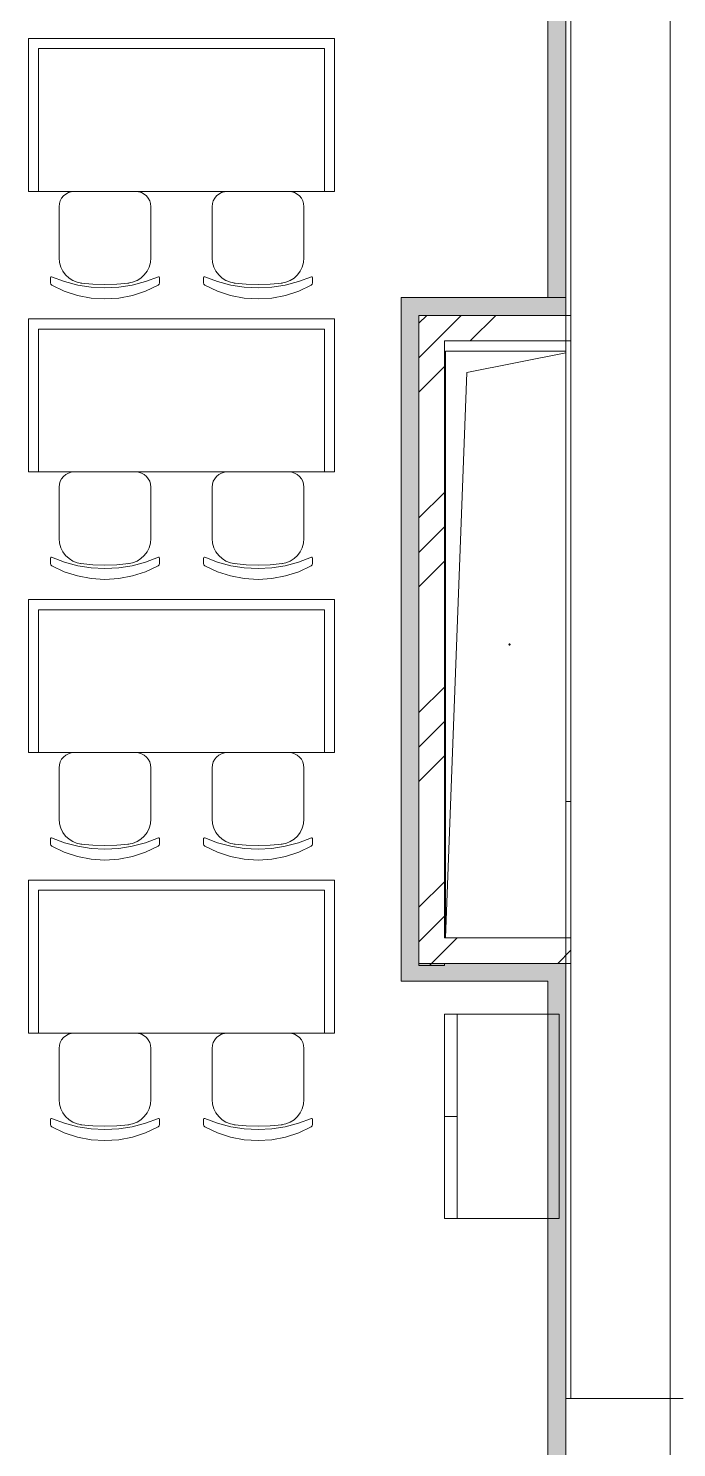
# Model space of a CAD drawing. Header units: millimetres. Extents: x 0 to 1189, y 0 to 841.
# Drawn here: x 278.5 to 303.9, y 555.9 to 611.6 of the extents above; entities that cross this region are included whole.
import ezdxf

# ---------------------------------------------------------------- set-up
doc = ezdxf.new("R2010")
doc.units = ezdxf.units.MM

msp = doc.modelspace()

# ---------------------------------------------------------------- hatches: boundary and pattern name
at = {"true_color": 0xf1d696}
h = msp.add_hatch(color=41, dxfattribs=at)
h.dxf.hatch_style = 2
h.paths.add_polyline_path([(298.883457, 651.697766), (299.583458, 651.691766), (299.581458, 600.325688), (298.881457, 601.025689)])
h = msp.add_hatch(color=41, dxfattribs=at)
h.dxf.hatch_style = 2
h.paths.add_polyline_path([(293.126448, 601.025689), (293.826449, 601.025689), (293.826449, 600.325688)])
h = msp.add_hatch(color=41, dxfattribs=at)
h.dxf.hatch_style = 2
h.paths.add_polyline_path([(293.126448, 600.325688), (293.126448, 601.025689), (293.826449, 600.325688)])
h = msp.add_hatch(color=41, dxfattribs=at)
h.dxf.hatch_style = 2
h.paths.add_polyline_path([(293.826449, 600.325688), (293.826449, 601.025689), (299.580458, 601.025689), (299.580458, 600.325688)])
h = msp.add_hatch(color=41, dxfattribs=at)
h.dxf.hatch_style = 2
h.paths.add_polyline_path([(298.881457, 601.025689), (299.580458, 601.025689), (299.580458, 600.325688)])
h = msp.add_hatch(color=41, dxfattribs=at)
h.dxf.hatch_style = 2
h.paths.add_polyline_path([(293.126448, 600.325688), (293.826449, 600.325688), (293.826449, 574.919649), (293.126448, 574.919649)])
h = msp.add_hatch(color=41, dxfattribs=at)
h.dxf.hatch_style = 2
h.paths.add_polyline_path([(293.826449, 574.919649), (293.126448, 574.219648), (293.126448, 574.919649)])
h = msp.add_hatch(color=41, dxfattribs=at)
h.dxf.hatch_style = 2
h.paths.add_polyline_path([(293.826449, 574.919649), (293.826449, 574.219648), (293.126448, 574.219648)])
h = msp.add_hatch(color=41, dxfattribs=at)
h.dxf.hatch_style = 2
h.paths.add_polyline_path([(293.826449, 574.219648), (293.826449, 574.919649), (298.880457, 574.919649), (298.880457, 574.219648)])
h = msp.add_hatch(color=41, dxfattribs=at)
h.dxf.hatch_style = 2
h.paths.add_polyline_path([(298.880457, 574.219648), (298.880457, 574.919649), (299.580458, 574.919649)])
h = msp.add_hatch(color=41, dxfattribs=at)
h.dxf.hatch_style = 2
h.paths.add_polyline_path([(299.580458, 574.919649), (299.580458, 574.219648), (298.880457, 574.219648)])
h = msp.add_hatch(color=41, dxfattribs=at)
h.dxf.hatch_style = 2
h.paths.add_polyline_path([(298.880457, 574.219648), (299.580458, 574.219648), (299.576458, 498.212532), (298.876457, 498.212532)])

# ---------------------------------------------------------------- linework, layer by layer
at = {"color": 7, "lineweight": 0}
for points in [[(303.672464, 238.825136), (303.672464, 718.345868)], [(299.776458, 557.861623), (299.776458, 652.789768)], [(299.581458, 600.325688), (299.583458, 652.391767)], [(298.883457, 651.697766), (298.881457, 601.025689)], [(299.576458, 651.588766), (299.576458, 557.861623)], [(293.126448, 601.025689), (293.826449, 601.025689)], [(293.126448, 601.025689), (293.126448, 574.919649)], [(299.580458, 601.025689), (293.826449, 601.025689)], [(298.881457, 601.025689), (299.580458, 601.025689)], [(293.826449, 600.016687), (294.136449, 600.325688)], [(299.776458, 600.325688), (293.826449, 600.325688)], [(293.826449, 600.325688), (293.826449, 574.834649)], [(293.826449, 574.919649), (293.826449, 600.325688)], [(293.826449, 600.325688), (299.580458, 600.325688)], [(294.48545, 599.325686), (295.485451, 600.325688)], [(295.834452, 599.325686), (296.834453, 600.325688)], [(293.826449, 598.666685), (294.48545, 599.325686)], [(294.82645, 599.325686), (299.776458, 599.325686)], [(294.82645, 575.919651), (294.82645, 599.325686)], [(294.87245, 575.919651), (294.87245, 598.919686)], [(294.87245, 598.919686), (299.576458, 598.919686)], [(299.576458, 598.919686), (294.87245, 598.919686)], [(294.87245, 598.919686), (294.87245, 575.919651)], [(295.705452, 598.086684), (299.576458, 598.860686)], [(293.826449, 597.317683), (294.82645, 598.317685)], [(294.87245, 575.919651), (295.705452, 598.086684)], [(293.826449, 592.383676), (294.82645, 593.383677)], [(293.826449, 591.033674), (294.82645, 592.033675)], [(293.826449, 589.684672), (294.82645, 590.684673)], [(297.347454, 587.419668), (297.372454, 587.444668), (297.397454, 587.419668)], [(297.397454, 587.419668), (297.372454, 587.394668), (297.347454, 587.419668)], [(297.348454, 587.426668), (297.372454, 587.444668), (297.384454, 587.441668)], [(297.372454, 587.394668), (297.348454, 587.413668)], [(297.397454, 587.419668), (297.384454, 587.398668)], [(293.826449, 584.749664), (294.82645, 585.749666)], [(293.826449, 583.400662), (294.82645, 584.400664)], [(293.826449, 582.05166), (294.82645, 583.051661)], [(299.776458, 581.271659), (299.576458, 581.271659)], [(293.826449, 577.116652), (294.82645, 578.116654)], [(293.826449, 575.76765), (294.82645, 576.767652)], [(294.24345, 574.834649), (294.82645, 575.41765)], [(294.82645, 575.41765), (295.328451, 575.919651)], [(299.776458, 575.919651), (294.82645, 575.919651)], [(299.263457, 574.919649), (299.776458, 575.43365)], [(293.126448, 574.219648), (293.126448, 574.919649)], [(298.880457, 574.919649), (293.826449, 574.919649)], [(293.826449, 574.834649), (294.82645, 574.834649)], [(294.82645, 574.834649), (294.82645, 574.919649)], [(294.82645, 574.919649), (299.776458, 574.919649)], [(299.580458, 574.919649), (298.880457, 574.919649)], [(299.576458, 498.212532), (299.580458, 574.919649)], [(293.126448, 574.219648), (298.880457, 574.219648)], [(298.880457, 574.219648), (298.876457, 498.912533)], [(299.576458, 557.861623), (299.776458, 557.861623)], [(299.776458, 557.861623), (304.176465, 557.861623)]]:
    msp.add_lwpolyline(points, dxfattribs=at)
at = {"color": 253, "lineweight": 0, "true_color": 0x999999}
for points in [[(278.518426, 611.185704), (290.518444, 611.185704)], [(278.518426, 605.185695), (278.518426, 611.185704)], [(290.518444, 611.185704), (290.518444, 605.185695)], [(290.118443, 610.785704), (278.918426, 610.785704)], [(278.918426, 610.785704), (278.918426, 605.185695)], [(290.118443, 605.185695), (290.118443, 610.785704)], [(290.518444, 605.185695), (278.518426, 605.185695)], [(279.719427, 604.585694), (279.731632, 604.706509), (279.766631, 604.819085), (279.821996, 604.920998), (279.895303, 605.00982), (279.984125, 605.083127), (280.086037, 605.138492), (280.198614, 605.17349), (280.319428, 605.185695)], [(279.719427, 604.585694), (279.731632, 604.706509), (279.766631, 604.819085), (279.821996, 604.920998), (279.895303, 605.00982), (279.984125, 605.083127), (280.086037, 605.138492), (280.198614, 605.17349), (280.319428, 605.185695)], [(280.318428, 605.185695), (282.719432, 605.185695)], [(280.318428, 605.185695), (282.719432, 605.185695)], [(282.719432, 605.185695), (282.840247, 605.17349), (282.952823, 605.138492), (283.054735, 605.083127), (283.143558, 605.00982), (283.216864, 604.920998), (283.27223, 604.819085), (283.307228, 604.706509), (283.319433, 604.585694)], [(282.719432, 605.185695), (282.840247, 605.17349), (282.952823, 605.138492), (283.054735, 605.083127), (283.143558, 605.00982), (283.216864, 604.920998), (283.27223, 604.819085), (283.307228, 604.706509), (283.319433, 604.585694)], [(285.719437, 604.585694), (285.731642, 604.706509), (285.76664, 604.819085), (285.822005, 604.920998), (285.895312, 605.00982), (285.984134, 605.083127), (286.086046, 605.138492), (286.198623, 605.17349), (286.319437, 605.185695)], [(285.719437, 604.585694), (285.731642, 604.706509), (285.76664, 604.819085), (285.822005, 604.920998), (285.895312, 605.00982), (285.984134, 605.083127), (286.086046, 605.138492), (286.198623, 605.17349), (286.319437, 605.185695)], [(286.318437, 605.185695), (288.719441, 605.185695)], [(286.318437, 605.185695), (288.719441, 605.185695)], [(288.719441, 605.185695), (288.840256, 605.17349), (288.952832, 605.138492), (289.054744, 605.083127), (289.143567, 605.00982), (289.216873, 604.920998), (289.272239, 604.819085), (289.307237, 604.706509), (289.319442, 604.585694)], [(288.719441, 605.185695), (288.840256, 605.17349), (288.952832, 605.138492), (289.054744, 605.083127), (289.143567, 605.00982), (289.216873, 604.920998), (289.272239, 604.819085), (289.307237, 604.706509), (289.319442, 604.585694)], [(279.719427, 604.585694), (279.719427, 602.582691)], [(279.719427, 604.585694), (279.719427, 602.582691)], [(283.319433, 604.585694), (283.319433, 602.582691)], [(283.319433, 604.585694), (283.319433, 602.582691)], [(285.719437, 604.585694), (285.719437, 602.582691)], [(285.719437, 604.585694), (285.719437, 602.582691)], [(289.319442, 604.585694), (289.319442, 602.582691)], [(289.319442, 604.585694), (289.319442, 602.582691)], [(280.619429, 601.58769), (280.434044, 601.624004), (280.263225, 601.692393), (280.110102, 601.789399), (279.977803, 601.911565), (279.869457, 602.055435), (279.788193, 602.21755), (279.73714, 602.394455), (279.719427, 602.582691)], [(280.619429, 601.58769), (280.434044, 601.624004), (280.263225, 601.692393), (280.110102, 601.789399), (279.977803, 601.911565), (279.869457, 602.055435), (279.788193, 602.21755), (279.73714, 602.394455), (279.719427, 602.582691)], [(283.319433, 602.582691), (283.30172, 602.394455), (283.250667, 602.21755), (283.169403, 602.055435), (283.061057, 601.911565), (282.928758, 601.789399), (282.775635, 601.692393), (282.604817, 601.624004), (282.419431, 601.58769)], [(283.319433, 602.582691), (283.30172, 602.394455), (283.250667, 602.21755), (283.169403, 602.055435), (283.061057, 601.911565), (282.928758, 601.789399), (282.775635, 601.692393), (282.604817, 601.624004), (282.419431, 601.58769)], [(286.619438, 601.58769), (286.434053, 601.624004), (286.263234, 601.692393), (286.110111, 601.789399), (285.977812, 601.911565), (285.869466, 602.055435), (285.788202, 602.21755), (285.737149, 602.394455), (285.719437, 602.582691)], [(286.619438, 601.58769), (286.434053, 601.624004), (286.263234, 601.692393), (286.110111, 601.789399), (285.977812, 601.911565), (285.869466, 602.055435), (285.788202, 602.21755), (285.737149, 602.394455), (285.719437, 602.582691)], [(289.319442, 602.582691), (289.301729, 602.394455), (289.250676, 602.21755), (289.169412, 602.055435), (289.061067, 601.911565), (288.928768, 601.789399), (288.775644, 601.692393), (288.604826, 601.624004), (288.419441, 601.58769)], [(289.319442, 602.582691), (289.301729, 602.394455), (289.250676, 602.21755), (289.169412, 602.055435), (289.061067, 601.911565), (288.928768, 601.789399), (288.775644, 601.692393), (288.604826, 601.624004), (288.419441, 601.58769)], [(279.384427, 601.81269), (279.393052, 601.83369), (279.414427, 601.84269), (279.427427, 601.83969)], [(279.384427, 601.81269), (279.393052, 601.83369), (279.414427, 601.84269), (279.427427, 601.83969)], [(279.384427, 601.59569), (279.384427, 601.81269)], [(279.384427, 601.59569), (279.384427, 601.81269)], [(279.431427, 601.51069), (279.397052, 601.54719), (279.384427, 601.59569)], [(279.431427, 601.51069), (279.397052, 601.54719), (279.384427, 601.59569)], [(283.611433, 601.83969), (283.10737, 601.648752), (282.587932, 601.51144), (282.057243, 601.428502), (281.51943, 601.40069), (280.981617, 601.428502), (280.450928, 601.51144), (279.93149, 601.648752), (279.427427, 601.83969)], [(283.611433, 601.83969), (283.10737, 601.648752), (282.587932, 601.51144), (282.057243, 601.428502), (281.51943, 601.40069), (280.981617, 601.428502), (280.450928, 601.51144), (279.93149, 601.648752), (279.427427, 601.83969)], [(282.460432, 601.59269), (281.991056, 601.550815), (281.51943, 601.53669), (281.047804, 601.550815), (280.578429, 601.59269)], [(282.460432, 601.59269), (281.991056, 601.550815), (281.51943, 601.53669), (281.047804, 601.550815), (280.578429, 601.59269)], [(283.654433, 601.59569), (283.641808, 601.54719), (283.607433, 601.51069)], [(283.654433, 601.59569), (283.641808, 601.54719), (283.607433, 601.51069)], [(283.611433, 601.83969), (283.624433, 601.84269), (283.645808, 601.83369), (283.654433, 601.81269)], [(283.611433, 601.83969), (283.624433, 601.84269), (283.645808, 601.83369), (283.654433, 601.81269)], [(283.654433, 601.59569), (283.654433, 601.81269)], [(283.654433, 601.59569), (283.654433, 601.81269)], [(285.384436, 601.81269), (285.393061, 601.83369), (285.414436, 601.84269), (285.427436, 601.83969)], [(285.384436, 601.81269), (285.393061, 601.83369), (285.414436, 601.84269), (285.427436, 601.83969)], [(285.384436, 601.59569), (285.384436, 601.81269)], [(285.384436, 601.59569), (285.384436, 601.81269)], [(285.431436, 601.51069), (285.397061, 601.54719), (285.384436, 601.59569)], [(285.431436, 601.51069), (285.397061, 601.54719), (285.384436, 601.59569)], [(289.611442, 601.83969), (289.107379, 601.648752), (288.587941, 601.51144), (288.057253, 601.428502), (287.519439, 601.40069), (286.981626, 601.428502), (286.450938, 601.51144), (285.931499, 601.648752), (285.427436, 601.83969)], [(289.611442, 601.83969), (289.107379, 601.648752), (288.587941, 601.51144), (288.057253, 601.428502), (287.519439, 601.40069), (286.981626, 601.428502), (286.450938, 601.51144), (285.931499, 601.648752), (285.427436, 601.83969)], [(288.460441, 601.59269), (287.991065, 601.550815), (287.519439, 601.53669), (287.047814, 601.550815), (286.578438, 601.59269)], [(288.460441, 601.59269), (287.991065, 601.550815), (287.519439, 601.53669), (287.047814, 601.550815), (286.578438, 601.59269)], [(289.654443, 601.59569), (289.641818, 601.54719), (289.607442, 601.51069)], [(289.654443, 601.59569), (289.641818, 601.54719), (289.607442, 601.51069)], [(289.611442, 601.83969), (289.624442, 601.84269), (289.645818, 601.83369), (289.654443, 601.81269)], [(289.611442, 601.83969), (289.624442, 601.84269), (289.645818, 601.83369), (289.654443, 601.81269)], [(289.654443, 601.59569), (289.654443, 601.81269)], [(289.654443, 601.59569), (289.654443, 601.81269)], [(283.607433, 601.51069), (283.114401, 601.276971), (282.597932, 601.107939), (282.064212, 601.005283), (281.51943, 600.970689), (280.974648, 601.005283), (280.440928, 601.107939), (279.924459, 601.276971), (279.431427, 601.51069)], [(283.607433, 601.51069), (283.114401, 601.276971), (282.597932, 601.107939), (282.064212, 601.005283), (281.51943, 600.970689), (280.974648, 601.005283), (280.440928, 601.107939), (279.924459, 601.276971), (279.431427, 601.51069)], [(289.607442, 601.51069), (289.11441, 601.276971), (288.597941, 601.107939), (288.064221, 601.005283), (287.519439, 600.970689), (286.974657, 601.005283), (286.440938, 601.107939), (285.924468, 601.276971), (285.431436, 601.51069)], [(289.607442, 601.51069), (289.11441, 601.276971), (288.597941, 601.107939), (288.064221, 601.005283), (287.519439, 600.970689), (286.974657, 601.005283), (286.440938, 601.107939), (285.924468, 601.276971), (285.431436, 601.51069)], [(278.518426, 600.185688), (290.518444, 600.185688)], [(278.518426, 594.185678), (278.518426, 600.185688)], [(290.518444, 600.185688), (290.518444, 594.185678)], [(290.118443, 599.785687), (278.918426, 599.785687)], [(278.918426, 599.785687), (278.918426, 594.185678)], [(290.118443, 594.185678), (290.118443, 599.785687)], [(290.518444, 594.185678), (278.518426, 594.185678)], [(279.719427, 593.585678), (279.731632, 593.706492), (279.766631, 593.819069), (279.821996, 593.920981), (279.895303, 594.009803), (279.984125, 594.08311), (280.086037, 594.138475), (280.198614, 594.173473), (280.319428, 594.185678)], [(279.719427, 593.585678), (279.731632, 593.706492), (279.766631, 593.819069), (279.821996, 593.920981), (279.895303, 594.009803), (279.984125, 594.08311), (280.086037, 594.138475), (280.198614, 594.173473), (280.319428, 594.185678)], [(280.318428, 594.185678), (282.719432, 594.185678)], [(280.318428, 594.185678), (282.719432, 594.185678)], [(282.719432, 594.185678), (282.840247, 594.173473), (282.952823, 594.138475), (283.054735, 594.08311), (283.143558, 594.009803), (283.216864, 593.920981), (283.27223, 593.819069), (283.307228, 593.706492), (283.319433, 593.585678)], [(282.719432, 594.185678), (282.840247, 594.173473), (282.952823, 594.138475), (283.054735, 594.08311), (283.143558, 594.009803), (283.216864, 593.920981), (283.27223, 593.819069), (283.307228, 593.706492), (283.319433, 593.585678)], [(285.719437, 593.585678), (285.731642, 593.706492), (285.76664, 593.819069), (285.822005, 593.920981), (285.895312, 594.009803), (285.984134, 594.08311), (286.086046, 594.138475), (286.198623, 594.173473), (286.319437, 594.185678)], [(285.719437, 593.585678), (285.731642, 593.706492), (285.76664, 593.819069), (285.822005, 593.920981), (285.895312, 594.009803), (285.984134, 594.08311), (286.086046, 594.138475), (286.198623, 594.173473), (286.319437, 594.185678)], [(286.318437, 594.185678), (288.719441, 594.185678)], [(286.318437, 594.185678), (288.719441, 594.185678)], [(288.719441, 594.185678), (288.840256, 594.173473), (288.952832, 594.138475), (289.054744, 594.08311), (289.143567, 594.009803), (289.216873, 593.920981), (289.272239, 593.819069), (289.307237, 593.706492), (289.319442, 593.585678)], [(288.719441, 594.185678), (288.840256, 594.173473), (288.952832, 594.138475), (289.054744, 594.08311), (289.143567, 594.009803), (289.216873, 593.920981), (289.272239, 593.819069), (289.307237, 593.706492), (289.319442, 593.585678)], [(279.719427, 593.585678), (279.719427, 591.582675)], [(279.719427, 593.585678), (279.719427, 591.582675)], [(283.319433, 593.585678), (283.319433, 591.582675)], [(283.319433, 593.585678), (283.319433, 591.582675)], [(285.719437, 593.585678), (285.719437, 591.582675)], [(285.719437, 593.585678), (285.719437, 591.582675)], [(289.319442, 593.585678), (289.319442, 591.582675)], [(289.319442, 593.585678), (289.319442, 591.582675)], [(280.619429, 590.587673), (280.434044, 590.623987), (280.263225, 590.692376), (280.110102, 590.789382), (279.977803, 590.911548), (279.869457, 591.055418), (279.788193, 591.217533), (279.73714, 591.394438), (279.719427, 591.582675)], [(280.619429, 590.587673), (280.434044, 590.623987), (280.263225, 590.692376), (280.110102, 590.789382), (279.977803, 590.911548), (279.869457, 591.055418), (279.788193, 591.217533), (279.73714, 591.394438), (279.719427, 591.582675)], [(283.319433, 591.582675), (283.30172, 591.394438), (283.250667, 591.217533), (283.169403, 591.055418), (283.061057, 590.911548), (282.928758, 590.789382), (282.775635, 590.692376), (282.604817, 590.623987), (282.419431, 590.587673)], [(283.319433, 591.582675), (283.30172, 591.394438), (283.250667, 591.217533), (283.169403, 591.055418), (283.061057, 590.911548), (282.928758, 590.789382), (282.775635, 590.692376), (282.604817, 590.623987), (282.419431, 590.587673)], [(286.619438, 590.587673), (286.434053, 590.623987), (286.263234, 590.692376), (286.110111, 590.789382), (285.977812, 590.911548), (285.869466, 591.055418), (285.788202, 591.217533), (285.737149, 591.394438), (285.719437, 591.582675)], [(286.619438, 590.587673), (286.434053, 590.623987), (286.263234, 590.692376), (286.110111, 590.789382), (285.977812, 590.911548), (285.869466, 591.055418), (285.788202, 591.217533), (285.737149, 591.394438), (285.719437, 591.582675)], [(289.319442, 591.582675), (289.301729, 591.394438), (289.250676, 591.217533), (289.169412, 591.055418), (289.061067, 590.911548), (288.928768, 590.789382), (288.775644, 590.692376), (288.604826, 590.623987), (288.419441, 590.587673)], [(289.319442, 591.582675), (289.301729, 591.394438), (289.250676, 591.217533), (289.169412, 591.055418), (289.061067, 590.911548), (288.928768, 590.789382), (288.775644, 590.692376), (288.604826, 590.623987), (288.419441, 590.587673)], [(279.384427, 590.812673), (279.393052, 590.833673), (279.414427, 590.842673), (279.427427, 590.839673)], [(279.384427, 590.812673), (279.393052, 590.833673), (279.414427, 590.842673), (279.427427, 590.839673)], [(279.384427, 590.595673), (279.384427, 590.812673)], [(279.384427, 590.595673), (279.384427, 590.812673)], [(279.431427, 590.510673), (279.397052, 590.547173), (279.384427, 590.595673)], [(279.431427, 590.510673), (279.397052, 590.547173), (279.384427, 590.595673)], [(283.611433, 590.839673), (283.10737, 590.648736), (282.587932, 590.511423), (282.057243, 590.428485), (281.51943, 590.400673), (280.981617, 590.428485), (280.450928, 590.511423), (279.93149, 590.648736), (279.427427, 590.839673)], [(283.611433, 590.839673), (283.10737, 590.648736), (282.587932, 590.511423), (282.057243, 590.428485), (281.51943, 590.400673), (280.981617, 590.428485), (280.450928, 590.511423), (279.93149, 590.648736), (279.427427, 590.839673)], [(283.607433, 590.510673), (283.114401, 590.276954), (282.597932, 590.107922), (282.064212, 590.005266), (281.51943, 589.970672), (280.974648, 590.005266), (280.440928, 590.107922), (279.924459, 590.276954), (279.431427, 590.510673)], [(283.607433, 590.510673), (283.114401, 590.276954), (282.597932, 590.107922), (282.064212, 590.005266), (281.51943, 589.970672), (280.974648, 590.005266), (280.440928, 590.107922), (279.924459, 590.276954), (279.431427, 590.510673)], [(282.460432, 590.592673), (281.991056, 590.550798), (281.51943, 590.536673), (281.047804, 590.550798), (280.578429, 590.592673)], [(282.460432, 590.592673), (281.991056, 590.550798), (281.51943, 590.536673), (281.047804, 590.550798), (280.578429, 590.592673)], [(283.654433, 590.595673), (283.641808, 590.547173), (283.607433, 590.510673)], [(283.654433, 590.595673), (283.641808, 590.547173), (283.607433, 590.510673)], [(283.611433, 590.839673), (283.624433, 590.842673), (283.645808, 590.833673), (283.654433, 590.812673)], [(283.611433, 590.839673), (283.624433, 590.842673), (283.645808, 590.833673), (283.654433, 590.812673)], [(283.654433, 590.595673), (283.654433, 590.812673)], [(283.654433, 590.595673), (283.654433, 590.812673)], [(285.384436, 590.812673), (285.393061, 590.833673), (285.414436, 590.842673), (285.427436, 590.839673)], [(285.384436, 590.812673), (285.393061, 590.833673), (285.414436, 590.842673), (285.427436, 590.839673)], [(285.384436, 590.595673), (285.384436, 590.812673)], [(285.384436, 590.595673), (285.384436, 590.812673)], [(285.431436, 590.510673), (285.397061, 590.547173), (285.384436, 590.595673)], [(285.431436, 590.510673), (285.397061, 590.547173), (285.384436, 590.595673)], [(289.611442, 590.839673), (289.107379, 590.648736), (288.587941, 590.511423), (288.057253, 590.428485), (287.519439, 590.400673), (286.981626, 590.428485), (286.450938, 590.511423), (285.931499, 590.648736), (285.427436, 590.839673)], [(289.611442, 590.839673), (289.107379, 590.648736), (288.587941, 590.511423), (288.057253, 590.428485), (287.519439, 590.400673), (286.981626, 590.428485), (286.450938, 590.511423), (285.931499, 590.648736), (285.427436, 590.839673)], [(289.607442, 590.510673), (289.11441, 590.276954), (288.597941, 590.107922), (288.064221, 590.005266), (287.519439, 589.970672), (286.974657, 590.005266), (286.440938, 590.107922), (285.924468, 590.276954), (285.431436, 590.510673)], [(289.607442, 590.510673), (289.11441, 590.276954), (288.597941, 590.107922), (288.064221, 590.005266), (287.519439, 589.970672), (286.974657, 590.005266), (286.440938, 590.107922), (285.924468, 590.276954), (285.431436, 590.510673)], [(288.460441, 590.592673), (287.991065, 590.550798), (287.519439, 590.536673), (287.047814, 590.550798), (286.578438, 590.592673)], [(288.460441, 590.592673), (287.991065, 590.550798), (287.519439, 590.536673), (287.047814, 590.550798), (286.578438, 590.592673)], [(289.654443, 590.595673), (289.641818, 590.547173), (289.607442, 590.510673)], [(289.654443, 590.595673), (289.641818, 590.547173), (289.607442, 590.510673)], [(289.611442, 590.839673), (289.624442, 590.842673), (289.645818, 590.833673), (289.654443, 590.812673)], [(289.611442, 590.839673), (289.624442, 590.842673), (289.645818, 590.833673), (289.654443, 590.812673)], [(289.654443, 590.595673), (289.654443, 590.812673)], [(289.654443, 590.595673), (289.654443, 590.812673)], [(278.518426, 589.185671), (290.518444, 589.185671)], [(278.518426, 583.185662), (278.518426, 589.185671)], [(290.118443, 588.78567), (278.918426, 588.78567)], [(278.918426, 588.78567), (278.918426, 583.185662)], [(290.118443, 583.185662), (290.118443, 588.78567)], [(290.518444, 589.185671), (290.518444, 583.185662)], [(290.518444, 583.185662), (278.518426, 583.185662)], [(279.719427, 582.585661), (279.731632, 582.706475), (279.766631, 582.819052), (279.821996, 582.920964), (279.895303, 583.009786), (279.984125, 583.083093), (280.086037, 583.138458), (280.198614, 583.173457), (280.319428, 583.185662)], [(279.719427, 582.585661), (279.731632, 582.706475), (279.766631, 582.819052), (279.821996, 582.920964), (279.895303, 583.009786), (279.984125, 583.083093), (280.086037, 583.138458), (280.198614, 583.173457), (280.319428, 583.185662)], [(280.318428, 583.185662), (282.719432, 583.185662)], [(280.318428, 583.185662), (282.719432, 583.185662)], [(282.719432, 583.185662), (282.840247, 583.173457), (282.952823, 583.138458), (283.054735, 583.083093), (283.143558, 583.009786), (283.216864, 582.920964), (283.27223, 582.819052), (283.307228, 582.706475), (283.319433, 582.585661)], [(282.719432, 583.185662), (282.840247, 583.173457), (282.952823, 583.138458), (283.054735, 583.083093), (283.143558, 583.009786), (283.216864, 582.920964), (283.27223, 582.819052), (283.307228, 582.706475), (283.319433, 582.585661)], [(285.719437, 582.585661), (285.731642, 582.706475), (285.76664, 582.819052), (285.822005, 582.920964), (285.895312, 583.009786), (285.984134, 583.083093), (286.086046, 583.138458), (286.198623, 583.173457), (286.319437, 583.185662)], [(285.719437, 582.585661), (285.731642, 582.706475), (285.76664, 582.819052), (285.822005, 582.920964), (285.895312, 583.009786), (285.984134, 583.083093), (286.086046, 583.138458), (286.198623, 583.173457), (286.319437, 583.185662)], [(286.318437, 583.185662), (288.719441, 583.185662)], [(286.318437, 583.185662), (288.719441, 583.185662)], [(288.719441, 583.185662), (288.840256, 583.173457), (288.952832, 583.138458), (289.054744, 583.083093), (289.143567, 583.009786), (289.216873, 582.920964), (289.272239, 582.819052), (289.307237, 582.706475), (289.319442, 582.585661)], [(288.719441, 583.185662), (288.840256, 583.173457), (288.952832, 583.138458), (289.054744, 583.083093), (289.143567, 583.009786), (289.216873, 582.920964), (289.272239, 582.819052), (289.307237, 582.706475), (289.319442, 582.585661)], [(279.719427, 582.585661), (279.719427, 580.582658)], [(279.719427, 582.585661), (279.719427, 580.582658)], [(283.319433, 582.585661), (283.319433, 580.582658)], [(283.319433, 582.585661), (283.319433, 580.582658)], [(285.719437, 582.585661), (285.719437, 580.582658)], [(285.719437, 582.585661), (285.719437, 580.582658)], [(289.319442, 582.585661), (289.319442, 580.582658)], [(289.319442, 582.585661), (289.319442, 580.582658)], [(280.619429, 579.587656), (280.434044, 579.623971), (280.263225, 579.692359), (280.110102, 579.789365), (279.977803, 579.911532), (279.869457, 580.055401), (279.788193, 580.217517), (279.73714, 580.394421), (279.719427, 580.582658)], [(280.619429, 579.587656), (280.434044, 579.623971), (280.263225, 579.692359), (280.110102, 579.789365), (279.977803, 579.911532), (279.869457, 580.055401), (279.788193, 580.217517), (279.73714, 580.394421), (279.719427, 580.582658)], [(283.319433, 580.582658), (283.30172, 580.394421), (283.250667, 580.217517), (283.169403, 580.055401), (283.061057, 579.911532), (282.928758, 579.789365), (282.775635, 579.692359), (282.604817, 579.623971), (282.419431, 579.587656)], [(283.319433, 580.582658), (283.30172, 580.394421), (283.250667, 580.217517), (283.169403, 580.055401), (283.061057, 579.911532), (282.928758, 579.789365), (282.775635, 579.692359), (282.604817, 579.623971), (282.419431, 579.587656)], [(286.619438, 579.587656), (286.434053, 579.623971), (286.263234, 579.692359), (286.110111, 579.789365), (285.977812, 579.911532), (285.869466, 580.055401), (285.788202, 580.217517), (285.737149, 580.394421), (285.719437, 580.582658)], [(286.619438, 579.587656), (286.434053, 579.623971), (286.263234, 579.692359), (286.110111, 579.789365), (285.977812, 579.911532), (285.869466, 580.055401), (285.788202, 580.217517), (285.737149, 580.394421), (285.719437, 580.582658)], [(289.319442, 580.582658), (289.301729, 580.394421), (289.250676, 580.217517), (289.169412, 580.055401), (289.061067, 579.911532), (288.928768, 579.789365), (288.775644, 579.692359), (288.604826, 579.623971), (288.419441, 579.587656)], [(289.319442, 580.582658), (289.301729, 580.394421), (289.250676, 580.217517), (289.169412, 580.055401), (289.061067, 579.911532), (288.928768, 579.789365), (288.775644, 579.692359), (288.604826, 579.623971), (288.419441, 579.587656)], [(279.384427, 579.812657), (279.393052, 579.833657), (279.414427, 579.842657), (279.427427, 579.839657)], [(279.384427, 579.812657), (279.393052, 579.833657), (279.414427, 579.842657), (279.427427, 579.839657)], [(283.611433, 579.839657), (283.10737, 579.648719), (282.587932, 579.511406), (282.057243, 579.428468), (281.51943, 579.400656), (280.981617, 579.428468), (280.450928, 579.511406), (279.93149, 579.648719), (279.427427, 579.839657)], [(283.611433, 579.839657), (283.10737, 579.648719), (282.587932, 579.511406), (282.057243, 579.428468), (281.51943, 579.400656), (280.981617, 579.428468), (280.450928, 579.511406), (279.93149, 579.648719), (279.427427, 579.839657)], [(283.611433, 579.839657), (283.624433, 579.842657), (283.645808, 579.833657), (283.654433, 579.812657)], [(283.611433, 579.839657), (283.624433, 579.842657), (283.645808, 579.833657), (283.654433, 579.812657)], [(285.384436, 579.812657), (285.393061, 579.833657), (285.414436, 579.842657), (285.427436, 579.839657)], [(285.384436, 579.812657), (285.393061, 579.833657), (285.414436, 579.842657), (285.427436, 579.839657)], [(289.611442, 579.839657), (289.107379, 579.648719), (288.587941, 579.511406), (288.057253, 579.428468), (287.519439, 579.400656), (286.981626, 579.428468), (286.450938, 579.511406), (285.931499, 579.648719), (285.427436, 579.839657)], [(289.611442, 579.839657), (289.107379, 579.648719), (288.587941, 579.511406), (288.057253, 579.428468), (287.519439, 579.400656), (286.981626, 579.428468), (286.450938, 579.511406), (285.931499, 579.648719), (285.427436, 579.839657)], [(289.611442, 579.839657), (289.624442, 579.842657), (289.645818, 579.833657), (289.654443, 579.812657)], [(289.611442, 579.839657), (289.624442, 579.842657), (289.645818, 579.833657), (289.654443, 579.812657)], [(279.384427, 579.595656), (279.384427, 579.812657)], [(279.384427, 579.595656), (279.384427, 579.812657)], [(279.431427, 579.510656), (279.397052, 579.547156), (279.384427, 579.595656)], [(279.431427, 579.510656), (279.397052, 579.547156), (279.384427, 579.595656)], [(283.607433, 579.510656), (283.114401, 579.276937), (282.597932, 579.107905), (282.064212, 579.005249), (281.51943, 578.970655), (280.974648, 579.005249), (280.440928, 579.107905), (279.924459, 579.276937), (279.431427, 579.510656)], [(283.607433, 579.510656), (283.114401, 579.276937), (282.597932, 579.107905), (282.064212, 579.005249), (281.51943, 578.970655), (280.974648, 579.005249), (280.440928, 579.107905), (279.924459, 579.276937), (279.431427, 579.510656)], [(282.460432, 579.592656), (281.991056, 579.550781), (281.51943, 579.536656), (281.047804, 579.550781), (280.578429, 579.592656)], [(282.460432, 579.592656), (281.991056, 579.550781), (281.51943, 579.536656), (281.047804, 579.550781), (280.578429, 579.592656)], [(283.654433, 579.595656), (283.641808, 579.547156), (283.607433, 579.510656)], [(283.654433, 579.595656), (283.641808, 579.547156), (283.607433, 579.510656)], [(283.654433, 579.595656), (283.654433, 579.812657)], [(283.654433, 579.595656), (283.654433, 579.812657)], [(285.384436, 579.595656), (285.384436, 579.812657)], [(285.384436, 579.595656), (285.384436, 579.812657)], [(285.431436, 579.510656), (285.397061, 579.547156), (285.384436, 579.595656)], [(285.431436, 579.510656), (285.397061, 579.547156), (285.384436, 579.595656)], [(289.607442, 579.510656), (289.11441, 579.276937), (288.597941, 579.107905), (288.064221, 579.005249), (287.519439, 578.970655), (286.974657, 579.005249), (286.440938, 579.107905), (285.924468, 579.276937), (285.431436, 579.510656)], [(289.607442, 579.510656), (289.11441, 579.276937), (288.597941, 579.107905), (288.064221, 579.005249), (287.519439, 578.970655), (286.974657, 579.005249), (286.440938, 579.107905), (285.924468, 579.276937), (285.431436, 579.510656)], [(288.460441, 579.592656), (287.991065, 579.550781), (287.519439, 579.536656), (287.047814, 579.550781), (286.578438, 579.592656)], [(288.460441, 579.592656), (287.991065, 579.550781), (287.519439, 579.536656), (287.047814, 579.550781), (286.578438, 579.592656)], [(289.654443, 579.595656), (289.641818, 579.547156), (289.607442, 579.510656)], [(289.654443, 579.595656), (289.641818, 579.547156), (289.607442, 579.510656)], [(289.654443, 579.595656), (289.654443, 579.812657)], [(289.654443, 579.595656), (289.654443, 579.812657)], [(278.518426, 578.185654), (290.518444, 578.185654)], [(278.518426, 572.185645), (278.518426, 578.185654)], [(290.518444, 578.185654), (290.518444, 572.185645)], [(290.118443, 577.785653), (278.918426, 577.785653)], [(278.918426, 577.785653), (278.918426, 572.185645)], [(290.118443, 572.185645), (290.118443, 577.785653)], [(294.82645, 564.921634), (294.82645, 572.921646)], [(294.82645, 572.921646), (299.326457, 572.921646)], [(295.326451, 572.921646), (295.326451, 564.921634)], [(299.326457, 572.921646), (299.326457, 564.921634)], [(290.518444, 572.185645), (278.518426, 572.185645)], [(279.719427, 571.585644), (279.731632, 571.706459), (279.766631, 571.819035), (279.821996, 571.920947), (279.895303, 572.00977), (279.984125, 572.083076), (280.086037, 572.138442), (280.198614, 572.17344), (280.319428, 572.185645)], [(279.719427, 571.585644), (279.731632, 571.706459), (279.766631, 571.819035), (279.821996, 571.920947), (279.895303, 572.00977), (279.984125, 572.083076), (280.086037, 572.138442), (280.198614, 572.17344), (280.319428, 572.185645)], [(280.318428, 572.185645), (282.719432, 572.185645)], [(280.318428, 572.185645), (282.719432, 572.185645)], [(282.719432, 572.185645), (282.840247, 572.17344), (282.952823, 572.138442), (283.054735, 572.083076), (283.143558, 572.00977), (283.216864, 571.920947), (283.27223, 571.819035), (283.307228, 571.706459), (283.319433, 571.585644)], [(282.719432, 572.185645), (282.840247, 572.17344), (282.952823, 572.138442), (283.054735, 572.083076), (283.143558, 572.00977), (283.216864, 571.920947), (283.27223, 571.819035), (283.307228, 571.706459), (283.319433, 571.585644)], [(285.719437, 571.585644), (285.731642, 571.706459), (285.76664, 571.819035), (285.822005, 571.920947), (285.895312, 572.00977), (285.984134, 572.083076), (286.086046, 572.138442), (286.198623, 572.17344), (286.319437, 572.185645)], [(285.719437, 571.585644), (285.731642, 571.706459), (285.76664, 571.819035), (285.822005, 571.920947), (285.895312, 572.00977), (285.984134, 572.083076), (286.086046, 572.138442), (286.198623, 572.17344), (286.319437, 572.185645)], [(286.318437, 572.185645), (288.719441, 572.185645)], [(286.318437, 572.185645), (288.719441, 572.185645)], [(288.719441, 572.185645), (288.840256, 572.17344), (288.952832, 572.138442), (289.054744, 572.083076), (289.143567, 572.00977), (289.216873, 571.920947), (289.272239, 571.819035), (289.307237, 571.706459), (289.319442, 571.585644)], [(288.719441, 572.185645), (288.840256, 572.17344), (288.952832, 572.138442), (289.054744, 572.083076), (289.143567, 572.00977), (289.216873, 571.920947), (289.272239, 571.819035), (289.307237, 571.706459), (289.319442, 571.585644)], [(279.719427, 571.585644), (279.719427, 569.582641)], [(279.719427, 571.585644), (279.719427, 569.582641)], [(283.319433, 571.585644), (283.319433, 569.582641)], [(283.319433, 571.585644), (283.319433, 569.582641)], [(285.719437, 571.585644), (285.719437, 569.582641)], [(285.719437, 571.585644), (285.719437, 569.582641)], [(289.319442, 571.585644), (289.319442, 569.582641)], [(289.319442, 571.585644), (289.319442, 569.582641)], [(280.619429, 568.587639), (280.434044, 568.623954), (280.263225, 568.692343), (280.110102, 568.789349), (279.977803, 568.911515), (279.869457, 569.055384), (279.788193, 569.2175), (279.73714, 569.394404), (279.719427, 569.582641)], [(280.619429, 568.587639), (280.434044, 568.623954), (280.263225, 568.692343), (280.110102, 568.789349), (279.977803, 568.911515), (279.869457, 569.055384), (279.788193, 569.2175), (279.73714, 569.394404), (279.719427, 569.582641)], [(283.319433, 569.582641), (283.30172, 569.394404), (283.250667, 569.2175), (283.169403, 569.055384), (283.061057, 568.911515), (282.928758, 568.789349), (282.775635, 568.692343), (282.604817, 568.623954), (282.419431, 568.587639)], [(283.319433, 569.582641), (283.30172, 569.394404), (283.250667, 569.2175), (283.169403, 569.055384), (283.061057, 568.911515), (282.928758, 568.789349), (282.775635, 568.692343), (282.604817, 568.623954), (282.419431, 568.587639)], [(286.619438, 568.587639), (286.434053, 568.623954), (286.263234, 568.692343), (286.110111, 568.789349), (285.977812, 568.911515), (285.869466, 569.055384), (285.788202, 569.2175), (285.737149, 569.394404), (285.719437, 569.582641)], [(286.619438, 568.587639), (286.434053, 568.623954), (286.263234, 568.692343), (286.110111, 568.789349), (285.977812, 568.911515), (285.869466, 569.055384), (285.788202, 569.2175), (285.737149, 569.394404), (285.719437, 569.582641)], [(289.319442, 569.582641), (289.301729, 569.394404), (289.250676, 569.2175), (289.169412, 569.055384), (289.061067, 568.911515), (288.928768, 568.789349), (288.775644, 568.692343), (288.604826, 568.623954), (288.419441, 568.587639)], [(289.319442, 569.582641), (289.301729, 569.394404), (289.250676, 569.2175), (289.169412, 569.055384), (289.061067, 568.911515), (288.928768, 568.789349), (288.775644, 568.692343), (288.604826, 568.623954), (288.419441, 568.587639)], [(279.384427, 568.81264), (279.393052, 568.83364), (279.414427, 568.84264), (279.427427, 568.83964)], [(279.384427, 568.81264), (279.393052, 568.83364), (279.414427, 568.84264), (279.427427, 568.83964)], [(279.384427, 568.595639), (279.384427, 568.81264)], [(279.384427, 568.595639), (279.384427, 568.81264)], [(283.611433, 568.83964), (283.10737, 568.648702), (282.587932, 568.511389), (282.057243, 568.428452), (281.51943, 568.400639), (280.981617, 568.428452), (280.450928, 568.511389), (279.93149, 568.648702), (279.427427, 568.83964)], [(283.611433, 568.83964), (283.10737, 568.648702), (282.587932, 568.511389), (282.057243, 568.428452), (281.51943, 568.400639), (280.981617, 568.428452), (280.450928, 568.511389), (279.93149, 568.648702), (279.427427, 568.83964)], [(283.611433, 568.83964), (283.624433, 568.84264), (283.645808, 568.83364), (283.654433, 568.81264)], [(283.611433, 568.83964), (283.624433, 568.84264), (283.645808, 568.83364), (283.654433, 568.81264)], [(283.654433, 568.595639), (283.654433, 568.81264)], [(283.654433, 568.595639), (283.654433, 568.81264)], [(285.384436, 568.81264), (285.393061, 568.83364), (285.414436, 568.84264), (285.427436, 568.83964)], [(285.384436, 568.81264), (285.393061, 568.83364), (285.414436, 568.84264), (285.427436, 568.83964)], [(285.384436, 568.595639), (285.384436, 568.81264)], [(285.384436, 568.595639), (285.384436, 568.81264)], [(289.611442, 568.83964), (289.107379, 568.648702), (288.587941, 568.511389), (288.057253, 568.428452), (287.519439, 568.400639), (286.981626, 568.428452), (286.450938, 568.511389), (285.931499, 568.648702), (285.427436, 568.83964)], [(289.611442, 568.83964), (289.107379, 568.648702), (288.587941, 568.511389), (288.057253, 568.428452), (287.519439, 568.400639), (286.981626, 568.428452), (286.450938, 568.511389), (285.931499, 568.648702), (285.427436, 568.83964)], [(289.611442, 568.83964), (289.624442, 568.84264), (289.645818, 568.83364), (289.654443, 568.81264)], [(289.611442, 568.83964), (289.624442, 568.84264), (289.645818, 568.83364), (289.654443, 568.81264)], [(289.654443, 568.595639), (289.654443, 568.81264)], [(289.654443, 568.595639), (289.654443, 568.81264)], [(295.326451, 568.92164), (294.82645, 568.92164)], [(279.431427, 568.510639), (279.397052, 568.547139), (279.384427, 568.595639)], [(279.431427, 568.510639), (279.397052, 568.547139), (279.384427, 568.595639)], [(283.607433, 568.510639), (283.114401, 568.27692), (282.597932, 568.107889), (282.064212, 568.005232), (281.51943, 567.970638), (280.974648, 568.005232), (280.440928, 568.107889), (279.924459, 568.27692), (279.431427, 568.510639)], [(283.607433, 568.510639), (283.114401, 568.27692), (282.597932, 568.107889), (282.064212, 568.005232), (281.51943, 567.970638), (280.974648, 568.005232), (280.440928, 568.107889), (279.924459, 568.27692), (279.431427, 568.510639)], [(282.460432, 568.592639), (281.991056, 568.550764), (281.51943, 568.536639), (281.047804, 568.550764), (280.578429, 568.592639)], [(282.460432, 568.592639), (281.991056, 568.550764), (281.51943, 568.536639), (281.047804, 568.550764), (280.578429, 568.592639)], [(283.654433, 568.595639), (283.641808, 568.547139), (283.607433, 568.510639)], [(283.654433, 568.595639), (283.641808, 568.547139), (283.607433, 568.510639)], [(285.431436, 568.510639), (285.397061, 568.547139), (285.384436, 568.595639)], [(285.431436, 568.510639), (285.397061, 568.547139), (285.384436, 568.595639)], [(289.607442, 568.510639), (289.11441, 568.27692), (288.597941, 568.107889), (288.064221, 568.005232), (287.519439, 567.970638), (286.974657, 568.005232), (286.440938, 568.107889), (285.924468, 568.27692), (285.431436, 568.510639)], [(289.607442, 568.510639), (289.11441, 568.27692), (288.597941, 568.107889), (288.064221, 568.005232), (287.519439, 567.970638), (286.974657, 568.005232), (286.440938, 568.107889), (285.924468, 568.27692), (285.431436, 568.510639)], [(288.460441, 568.592639), (287.991065, 568.550764), (287.519439, 568.536639), (287.047814, 568.550764), (286.578438, 568.592639)], [(288.460441, 568.592639), (287.991065, 568.550764), (287.519439, 568.536639), (287.047814, 568.550764), (286.578438, 568.592639)], [(289.654443, 568.595639), (289.641818, 568.547139), (289.607442, 568.510639)], [(289.654443, 568.595639), (289.641818, 568.547139), (289.607442, 568.510639)], [(299.326457, 564.921634), (294.82645, 564.921634)]]:
    msp.add_lwpolyline(points, dxfattribs=at)

doc.saveas('drawing.dxf')
